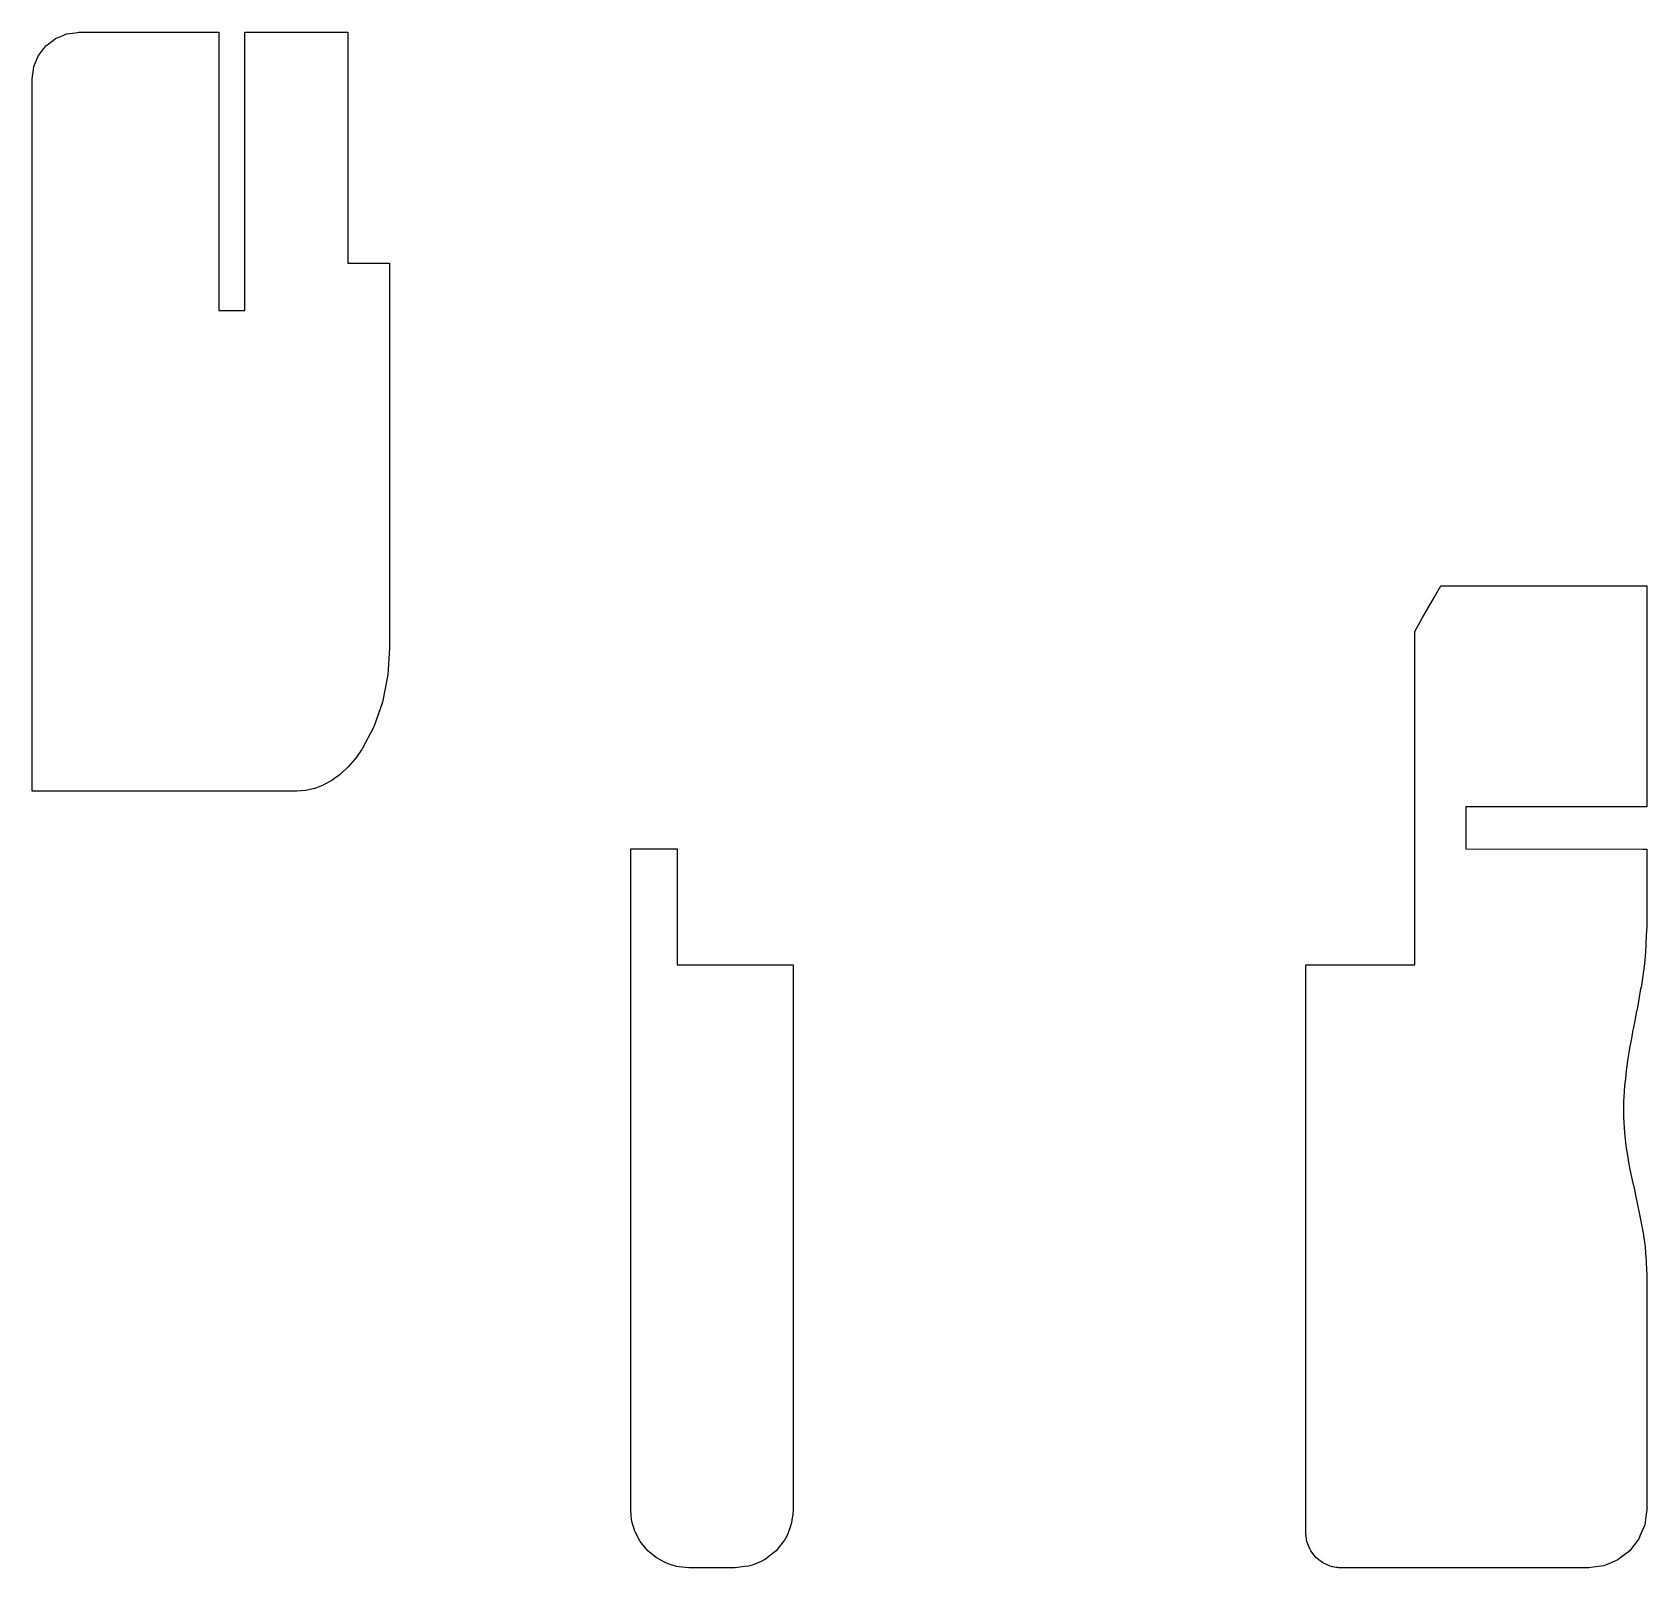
# Model space of a CAD drawing. Header units: metres. Extents: x 2.4 to 72, y -16 to 50.2.
import ezdxf

# ---------------------------------------------------------------- set-up
doc = ezdxf.new("R2010")
doc.units = ezdxf.units.M

msp = doc.modelspace()

# ---------------------------------------------------------------- linework, layer by layer
for p, q in [((3.757, 50.08), (3.882, 50.132)), ((3.882, 50.132), (4.266, 50.182)), ((4.266, 50.182), (4.4, 50.2)), ((4.4, 50.2), (8.255, 50.2)), ((8.255, 50.2), (8.654, 50.2)), ((8.654, 50.2), (9.19, 50.2)), ((9.19, 50.2), (9.87, 50.2)), ((9.87, 50.2), (10.438, 50.2)), ((10.438, 50.2), (10.438, 49.151)), ((11.562, 47.249), (11.562, 50.2)), ((11.562, 50.2), (11.759, 50.2)), ((11.759, 50.2), (11.81, 50.2)), ((11.81, 50.2), (12.08, 50.2)), ((12.08, 50.2), (12.27, 50.2)), ((12.27, 50.2), (12.898, 50.2)), ((12.898, 50.2), (13.181, 50.2)), ((13.181, 50.2), (16, 50.2)), ((16, 50.2), (16, 46.51)), ((2.668, 49.2), (2.903, 49.507)), ((2.903, 49.507), (2.986, 49.614)), ((2.986, 49.614), (3.293, 49.85)), ((3.293, 49.85), (3.4, 49.932)), ((3.4, 49.932), (3.757, 50.08)), ((2.468, 48.718), (2.616, 49.075)), ((2.616, 49.075), (2.668, 49.2)), ((10.438, 49.151), (10.438, 46.2)), ((2.4, 48.2), (2.45, 48.583)), ((2.4, 47.422), (2.4, 48.2)), ((2.45, 48.583), (2.468, 48.718)), ((2.4, 44.094), (2.4, 47.422)), ((11.562, 46.2), (11.562, 47.249)), ((10.438, 46.2), (10.438, 45.151)), ((11.562, 43.249), (11.562, 46.2)), ((16, 46.51), (16, 45.2)), ((10.438, 45.151), (10.438, 42.2)), ((16, 45.2), (16, 44.171)), ((2.4, 43.564), (2.4, 44.094)), ((16, 44.171), (16, 43.927)), ((16, 43.927), (16, 42.834)), ((16, 43.927), (16, 43.927)), ((2.4, 43.482), (2.4, 43.564)), ((2.4, 43.399), (2.4, 43.482)), ((2.4, 42.894), (2.4, 43.399)), ((11.562, 42.2), (11.562, 43.249)), ((2.4, 42.809), (2.4, 42.894)), ((2.4, 41.415), (2.4, 42.809)), ((16, 42.834), (16, 42.638)), ((16, 42.638), (16, 41.419)), ((10.438, 42.2), (10.438, 41.151)), ((11.562, 39.249), (11.562, 42.2)), ((2.4, 40.942), (2.4, 41.415)), ((10.438, 41.151), (10.438, 38.2)), ((16, 41.419), (16, 41.315)), ((16, 41.315), (16, 40.249)), ((2.4, 40.55), (2.4, 40.942)), ((2.4, 40.254), (2.4, 40.55)), ((2.4, 36.623), (2.4, 40.254)), ((16, 40.249), (17.4, 40.249)), ((17.4, 40.249), (17.8, 40.249)), ((17.8, 40.249), (17.8, 40.055)), ((17.8, 40.055), (17.8, 39.491)), ((11.562, 38.2), (11.562, 39.249)), ((17.8, 39.491), (17.8, 30.188)), ((10.438, 38.2), (10.464, 38.2)), ((10.464, 38.2), (10.47, 38.2)), ((10.47, 38.2), (10.604, 38.2)), ((10.604, 38.2), (10.625, 38.2)), ((10.625, 38.2), (10.775, 38.2)), ((10.775, 38.2), (10.806, 38.2)), ((10.806, 38.2), (10.966, 38.2)), ((10.966, 38.2), (11, 38.2)), ((11, 38.2), (11.163, 38.2)), ((11.163, 38.2), (11.194, 38.2)), ((11.194, 38.2), (11.354, 38.2)), ((11.354, 38.2), (11.375, 38.2)), ((11.375, 38.2), (11.525, 38.2)), ((11.525, 38.2), (11.53, 38.2)), ((11.53, 38.2), (11.562, 38.2)), ((2.4, 36.328), (2.4, 36.623)), ((2.4, 36.117), (2.4, 36.328)), ((2.4, 33.254), (2.4, 36.117)), ((2.4, 28.644), (2.4, 33.254)), ((17.8, 30.188), (17.8, 28.224)), ((2.4, 24.822), (2.4, 28.644)), ((17.8, 28.224), (17.8, 27.341)), ((17.8, 27.341), (17.8, 26.869)), ((17.8, 26.869), (17.8, 26.591)), ((17.8, 26.591), (17.8, 26.418)), ((17.8, 26.418), (17.8, 26.212)), ((17.8, 26.212), (17.8, 23.705)), ((62.326, 24.936), (62.837, 25.827)), ((62.837, 25.827), (63.067, 26.229)), ((63.067, 26.229), (63.129, 26.336)), ((63.129, 26.336), (63.158, 26.336)), ((63.158, 26.336), (72, 26.332)), ((72, 26.332), (72, 26.192)), ((72, 26.192), (72, 23.855)), ((2.4, 17.482), (2.4, 24.822)), ((62, 24.368), (62.165, 24.656)), ((62, 22.144), (62, 24.368)), ((62.165, 24.656), (62.326, 24.936)), ((17.8, 23.705), (17.796, 23.643)), ((72, 23.855), (72, 19.664)), ((17.796, 23.643), (17.723, 22.491)), ((17.711, 22.431), (17.496, 21.324)), ((17.723, 22.491), (17.711, 22.431)), ((62, 20.489), (62, 22.144)), ((17.477, 21.268), (17.126, 20.248)), ((17.496, 21.324), (17.477, 21.268)), ((17.1, 20.199), (16.628, 19.305)), ((17.126, 20.248), (17.1, 20.199)), ((62, 19.976), (62, 20.489)), ((62, 19.547), (62, 19.976)), ((62, 19.276), (62, 19.547)), ((72, 19.664), (72, 17.83)), ((16.321, 18.876), (16.022, 18.531)), ((16.338, 18.895), (16.321, 18.876)), ((16.613, 19.284), (16.338, 18.895)), ((16.628, 19.305), (16.613, 19.284)), ((62, 14.071), (62, 19.276)), ((15.667, 18.203), (15.331, 17.956)), ((15.686, 18.217), (15.667, 18.203)), ((16.005, 18.515), (15.686, 18.217)), ((16.022, 18.531), (16.005, 18.515)), ((13.214, 17.482), (2.4, 17.482)), ((13.8, 17.482), (13.214, 17.482)), ((14.172, 17.51), (13.8, 17.482)), ((14.192, 17.512), (14.172, 17.51)), ((14.56, 17.597), (14.192, 17.512)), ((14.58, 17.602), (14.56, 17.597)), ((14.942, 17.742), (14.58, 17.602)), ((14.961, 17.75), (14.942, 17.742)), ((15.312, 17.945), (14.961, 17.75)), ((15.331, 17.956), (15.312, 17.945)), ((72, 17.83), (72, 16.98)), ((65.532, 16.807), (64.2, 16.805)), ((64.2, 16.805), (64.2, 16.36)), ((72, 16.803), (65.532, 16.807)), ((72, 16.98), (72, 16.803)), ((64.2, 16.36), (64.2, 16.313)), ((64.2, 16.313), (64.2, 15.888)), ((64.2, 15.888), (64.2, 15.459)), ((64.2, 15.459), (64.2, 15.414)), ((64.2, 15.414), (64.2, 15)), ((28.2, 14.64), (28.2, 15)), ((28.2, 15), (30.149, 15)), ((28.2, 12.145), (28.2, 14.64)), ((30.149, 15), (30.2, 15)), ((30.2, 15), (30.2, 12.721)), ((64.2, 15), (71.839, 14.977)), ((71.839, 14.977), (72, 14.977)), ((72, 14.977), (72, 13.61)), ((62, 13.838), (62, 14.071)), ((62, 13.535), (62, 13.838)), ((62, 13.207), (62, 13.535)), ((72, 13.61), (72, 11.664)), ((30.2, 12.721), (30.2, 12.651)), ((30.2, 12.651), (30.2, 12.4)), ((62, 12.895), (62, 13.207)), ((62, 10), (62, 12.895)), ((28.2, 11.887), (28.2, 12.145)), ((28.2, 10.113), (28.2, 11.887)), ((30.2, 12.4), (30.2, 12.393)), ((30.2, 12.393), (30.2, 12.143)), ((30.2, 12.143), (30.2, 12.136)), ((30.2, 12.136), (30.2, 11.904)), ((30.2, 11.904), (30.2, 11.896)), ((30.2, 11.896), (30.2, 11.699)), ((30.2, 11.699), (30.2, 11.69)), ((30.2, 11.69), (30.2, 11.541)), ((30.2, 11.541), (30.2, 11.533)), ((30.2, 11.533), (30.2, 10.251)), ((71.975, 11.256), (71.946, 10.54)), ((71.999, 11.645), (71.975, 11.256)), ((72, 11.664), (71.999, 11.645)), ((72, 11.664), (72, 11.664)), ((71.946, 10.54), (71.9, 10.045)), ((28.2, 8.77), (28.2, 10.113)), ((30.2, 10.251), (30.2, 10)), ((30.2, 10), (34.467, 10)), ((34.467, 10), (35.2, 10)), ((35.2, 10), (35.2, 9.415)), ((57.3, 8.993), (57.3, 10)), ((57.3, 10), (60.483, 10)), ((60.483, 10), (62, 10)), ((71.898, 10.03), (71.827, 9.523)), ((71.9, 10.045), (71.898, 10.03)), ((35.2, 9.415), (35.2, 5.973)), ((71.77, 9.107), (71.754, 9.032)), ((71.827, 9.523), (71.77, 9.107)), ((28.2, 8.183), (28.2, 8.77)), ((57.3, 8.315), (57.3, 8.993)), ((71.663, 8.518), (71.584, 8.066)), ((71.739, 8.953), (71.663, 8.518)), ((71.754, 9.032), (71.739, 8.953)), ((28.2, 7.375), (28.2, 8.183)), ((57.3, 7.44), (57.3, 8.315)), ((71.566, 7.989), (71.471, 7.505)), ((71.574, 8.024), (71.566, 7.989)), ((71.584, 8.066), (71.574, 8.024)), ((28.2, 6.365), (28.2, 7.375)), ((57.3, 6.402), (57.3, 7.44)), ((71.376, 7.002), (71.348, 6.822)), ((71.394, 7.111), (71.376, 7.002)), ((71.471, 7.505), (71.394, 7.111)), ((28.2, 5.318), (28.2, 6.365)), ((57.3, 5.3), (57.3, 6.402)), ((71.242, 6.298), (71.189, 5.955)), ((71.279, 6.482), (71.242, 6.298)), ((71.348, 6.822), (71.279, 6.482)), ((35.2, 5.973), (35.2, 4.911)), ((71.189, 5.955), (71.126, 5.535)), ((28.2, 4.566), (28.2, 5.318)), ((35.2, 4.911), (35.2, 3.649)), ((57.3, 4.278), (57.3, 5.3)), ((71.053, 4.875), (71.045, 4.81)), ((71.081, 5.089), (71.053, 4.875)), ((71.115, 5.425), (71.081, 5.089)), ((71.126, 5.535), (71.115, 5.425)), ((28.2, -9.014), (28.2, 4.566)), ((57.3, 3.488), (57.3, 4.278)), ((71.01, 4.289), (70.999, 4.111)), ((71.045, 4.81), (71.01, 4.289)), ((35.2, 3.649), (35.2, 2.271)), ((57.3, -2.097), (57.3, 3.488)), ((70.999, 4.111), (70.997, 3.668)), ((70.997, 3.668), (70.997, 3.429)), ((70.997, 3.429), (71.024, 2.985)), ((71.024, 2.985), (71.038, 2.756)), ((35.2, 2.271), (35.2, 0.931)), ((71.038, 2.756), (71.106, 2.2)), ((71.106, 2.2), (71.12, 2.083)), ((71.12, 2.083), (71.178, 1.768)), ((71.178, 1.768), (71.233, 1.402)), ((71.233, 1.402), (71.277, 1.174)), ((35.2, 0.931), (35.2, -0.17)), ((71.277, 1.174), (71.369, 0.706)), ((71.369, 0.706), (71.47, 0.286)), ((71.47, 0.286), (71.527, -0.015)), ((35.2, -0.17), (35.2, -5.361)), ((71.527, -0.015), (71.681, -0.705)), ((71.681, -0.705), (71.692, -0.772)), ((71.692, -0.772), (71.83, -1.497)), ((71.83, -1.497), (71.841, -1.577)), ((71.841, -1.577), (71.928, -2.171)), ((57.3, -3.588), (57.3, -2.097)), ((71.928, -2.171), (71.952, -2.445)), ((71.952, -2.445), (71.983, -2.772)), ((71.983, -2.772), (71.997, -3.214)), ((71.997, -3.214), (72, -3.317)), ((72, -3.317), (72, -3.488)), ((57.3, -5.157), (57.3, -3.588)), ((72, -3.488), (72, -5.374)), ((35.2, -5.361), (35.2, -6.45)), ((57.3, -6.621), (57.3, -5.157)), ((72, -5.374), (72, -6.798)), ((35.2, -6.45), (35.2, -7.692)), ((57.3, -7.877), (57.3, -6.621)), ((72, -6.798), (72, -7.887)), ((35.2, -7.692), (35.2, -8.914)), ((57.3, -8.895), (57.3, -7.877)), ((72, -7.887), (72, -8.731)), ((72, -7.887), (72, -7.887)), ((28.2, -9.743), (28.2, -9.014)), ((35.2, -8.914), (35.2, -9.99)), ((57.3, -9.684), (57.3, -8.895)), ((72, -8.731), (72, -9.393)), ((28.2, -10.649), (28.2, -9.743)), ((57.3, -10.275), (57.3, -9.684)), ((72, -9.393), (72, -9.916)), ((35.2, -9.99), (35.2, -10.865)), ((57.3, -10.705), (57.3, -10.275)), ((72, -9.916), (72, -10.666)), ((28.2, -11.472), (28.2, -10.649)), ((35.2, -10.865), (35.2, -11.533)), ((57.3, -10.923), (57.3, -10.705)), ((57.3, -11.233), (57.3, -10.923)), ((72, -10.666), (72, -11.153)), ((28.2, -12.102), (28.2, -11.472)), ((35.2, -11.533), (35.2, -12.016)), ((35.2, -11.533), (35.2, -11.533)), ((57.3, -11.433), (57.3, -11.233)), ((57.3, -14.177), (57.3, -11.433)), ((72, -11.153), (72, -11.473)), ((72, -11.473), (72, -11.531)), ((72, -11.531), (72, -13.5)), ((28.2, -12.545), (28.2, -12.102)), ((35.2, -12.016), (35.2, -12.348)), ((35.2, -12.348), (35.2, -12.56)), ((28.2, -12.841), (28.2, -12.545)), ((28.2, -13.034), (28.2, -12.841)), ((28.2, -13.156), (28.2, -13.034)), ((28.2, -13.231), (28.2, -13.156)), ((35.2, -12.56), (35.2, -12.679)), ((35.2, -12.679), (35.2, -13.5)), ((28.2, -13.272), (28.2, -13.231)), ((28.2, -13.5), (28.2, -13.272)), ((28.2, -13.51), (28.2, -13.5)), ((28.212, -13.745), (28.2, -13.51)), ((28.218, -13.778), (28.212, -13.745)), ((28.251, -14.001), (28.218, -13.778)), ((35.19, -13.709), (35.152, -13.942)), ((35.2, -13.5), (35.19, -13.709)), ((71.975, -13.69), (71.915, -14.147)), ((72, -13.5), (71.975, -13.69)), ((28.38, -14.426), (28.251, -14.001)), ((28.405, -14.486), (28.38, -14.426)), ((28.611, -14.872), (28.405, -14.486)), ((34.937, -14.604), (34.823, -14.817)), ((35.063, -14.301), (34.937, -14.604)), ((35.134, -14.066), (35.063, -14.301)), ((35.152, -13.942), (35.134, -14.066)), ((57.3, -14.451), (57.3, -14.177)), ((57.3, -14.5), (57.3, -14.451)), ((57.305, -14.549), (57.3, -14.5)), ((57.31, -14.575), (57.305, -14.549)), ((57.316, -14.618), (57.31, -14.575)), ((71.738, -14.573), (71.665, -14.75)), ((71.915, -14.147), (71.738, -14.573)), ((28.659, -14.935), (28.611, -14.872)), ((28.932, -15.268), (28.659, -14.935)), ((29.244, -15.523), (28.932, -15.268)), ((34.468, -15.268), (34.3, -15.406)), ((34.618, -15.085), (34.468, -15.268)), ((34.823, -14.817), (34.618, -15.085)), ((57.337, -14.783), (57.316, -14.618)), ((57.347, -14.871), (57.337, -14.783)), ((57.372, -14.947), (57.347, -14.871)), ((57.484, -15.217), (57.372, -14.947)), ((57.52, -15.279), (57.484, -15.217)), ((57.701, -15.515), (57.52, -15.279)), ((71.268, -15.268), (70.902, -15.549)), ((71.384, -15.116), (71.268, -15.268)), ((71.665, -14.75), (71.384, -15.116)), ((29.336, -15.594), (29.244, -15.523)), ((29.682, -15.779), (29.336, -15.594)), ((29.808, -15.832), (29.682, -15.779)), ((30.174, -15.943), (29.808, -15.832)), ((30.27, -15.958), (30.174, -15.943)), ((30.7, -16), (30.27, -15.958)), ((30.944, -16), (30.7, -16)), ((32.7, -16), (30.944, -16)), ((32.802, -15.99), (32.7, -16)), ((32.9, -15.974), (32.802, -15.99)), ((33.1, -15.947), (32.9, -15.974)), ((33.283, -15.93), (33.1, -15.947)), ((33.478, -15.87), (33.283, -15.93)), ((33.826, -15.726), (33.478, -15.87)), ((34.012, -15.627), (33.826, -15.726)), ((34.3, -15.406), (34.012, -15.627)), ((57.741, -15.563), (57.701, -15.515)), ((57.98, -15.746), (57.741, -15.563)), ((58.073, -15.811), (57.98, -15.746)), ((58.358, -15.929), (58.073, -15.811)), ((58.451, -15.957), (58.358, -15.929)), ((58.533, -15.973), (58.451, -15.957)), ((58.628, -15.99), (58.533, -15.973)), ((58.677, -15.995), (58.628, -15.99)), ((58.726, -15.998), (58.677, -15.995)), ((58.738, -15.999), (58.726, -15.998)), ((58.788, -16), (58.738, -15.999)), ((58.8, -16), (58.788, -16)), ((61.053, -16), (58.8, -16)), ((69.5, -16), (61.053, -16)), ((69.69, -15.975), (69.5, -16)), ((70.147, -15.915), (69.69, -15.975)), ((70.324, -15.842), (70.147, -15.915)), ((70.75, -15.665), (70.324, -15.842)), ((70.902, -15.549), (70.75, -15.665))]:
    msp.add_line(p, q)

doc.saveas('drawing.dxf')
